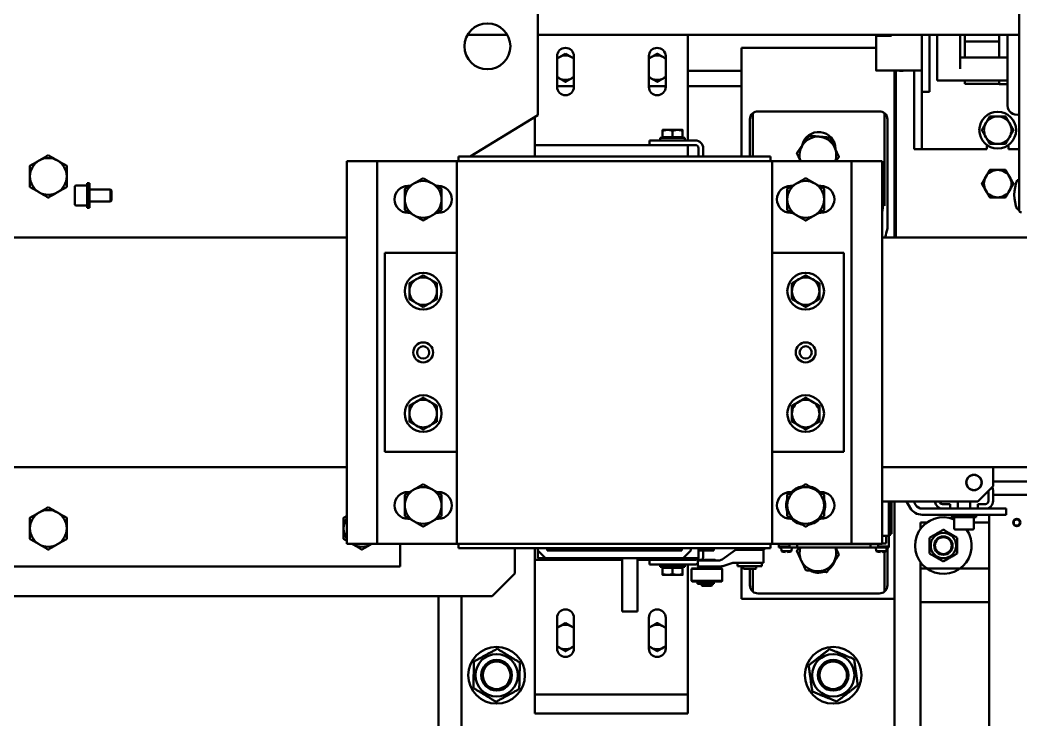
# Model space of a CAD drawing. Header units: metres. Extents: x -20317 to 2216, y -10281 to 3094.
# Drawn here: x -4000.5 to -3935.1, y -1249.8 to -1204 of the extents above; entities that cross this region are included whole.
import ezdxf

# ---------------------------------------------------------------- set-up
doc = ezdxf.new("R2010")
doc.units = ezdxf.units.M
doc.header["$MEASUREMENT"] = 0
doc.layers.get('0').update_dxf_attribs({"color": 30, "lineweight": 0})
doc.layers.add('SSN_Lift-AM_0', color=7, linetype='Continuous', lineweight=50)

# ---------------------------------------------------------------- blocks, each defined once
blk = doc.blocks.new('Lift_20-024-10000')
at = {"layer": 'SSN_Lift-AM_0'}
for p, q in [((-408, 1212.4), (-408, 1529.4)), ((-722.5, 1354.4), (-722.5, 1274.4)), ((-742.51, 1326.9), (-768.49, 1326.9)), ((-408, 1326.9), (-722.5, 1326.9)), ((-624.5, 1269.9), (-624.5, 1326.9)), ((-501.5, 1326.9), (-501.5, 1326.17)), ((-491.5, 1326.17), (-501.5, 1326.17)), ((-501.5, 1326.17), (-501.5, 1303.67)), ((-491.5, 1326.9), (-491.5, 1326.17)), ((-471.5, 1326.9), (-471.5, 1324.53)), ((-471.5, 1303.67), (-471.5, 1324.53)), ((-466.5, 1289.65), (-466.5, 1326.9)), ((-461.5, 1304.65), (-461.5, 1326.9)), ((-446.5, 1304.65), (-446.5, 1326.9)), ((-443.5, 1326.9), (-443.5, 1324.01)), ((-443.5, 1324.01), (-443.5, 1322.52)), ((-443.5, 1318.12), (-443.5, 1322.52)), ((-443.5, 1322.52), (-421, 1322.52)), ((-421, 1323.09), (-421, 1326.9)), ((-421, 1312.15), (-421, 1323.09)), ((-415.5, 1280.65), (-415.5, 1326.9)), ((-589.5, 1247.4), (-589.5, 1318.4)), ((-589.5, 1318.4), (-501.5, 1318.4)), ((-443.5, 1318.12), (-443.5, 1317.65)), ((-443.5, 1317.65), (-443.5, 1312.15)), ((-710, 1292.9), (-710, 1312.9)), ((-699, 1312.9), (-699, 1292.9)), ((-650, 1292.9), (-650, 1312.9)), ((-639, 1312.9), (-639, 1292.9)), ((-415.5, 1312.15), (-446.5, 1312.15)), ((-624.5, 1303.4), (-589.5, 1303.4)), ((-471.63, 1303.54), (-501.37, 1303.54)), ((-489.5, 1303.54), (-489.5, 1194.4)), ((-488.5, 1194.4), (-488.5, 1303.54)), ((-476.5, 1252.15), (-476.5, 1303.54)), ((-471.5, 1303.67), (-471.5, 1294.61)), ((-461.5, 1304.65), (-461.5, 1297.15)), ((-415.5, 1297.15), (-461.5, 1297.15)), ((-443.5, 1297.15), (-443.5, 1295.07)), ((-421, 1294.65), (-421, 1297.15)), ((-699, 1293.4), (-710, 1293.4)), ((-639, 1293.4), (-650, 1293.4)), ((-589.5, 1293.4), (-624.5, 1293.4)), ((-471.5, 1294.61), (-471.5, 1252.15)), ((-466.5, 1289.65), (-471.5, 1289.65)), ((-443.5, 1295.07), (-443.5, 1294.81)), ((-443.5, 1294.81), (-421, 1294.81)), ((-415.5, 1294.65), (-421, 1294.65)), ((-578.6, 1276.9), (-499.4, 1276.9)), ((-722.5, 1274.4), (-766.68, 1247.4)), ((-724.5, 1269.9), (-724.5, 1273.18)), ((-724.5, 1254.9), (-724.5, 1269.9)), ((-624.5, 1257.9), (-624.5, 1269.9)), ((-584, 1247.4), (-584, 1271.5)), ((-582.04, 1247.4), (-582.04, 1275.66)), ((-495.96, 1215.24), (-495.96, 1275.66)), ((-494, 1271.5), (-494, 1200.4)), ((-637.75, 1264.8), (-641, 1264.8)), ((-641, 1260.1), (-641, 1264.22)), ((-631.25, 1264.8), (-637.75, 1264.8)), ((-634.5, 1260.1), (-634.5, 1264.22)), ((-628, 1264.8), (-631.25, 1264.8)), ((-628, 1260.1), (-628, 1264.22)), ((-619.6, 1257.9), (-649.5, 1257.9)), ((-649.5, 1254.9), (-649.5, 1257.9)), ((-626.5, 1259.5), (-642.5, 1259.5)), ((-642.5, 1259.5), (-642.5, 1257.9)), ((-634.5, 1260.1), (-641, 1260.1)), ((-640.32, 1260.1), (-640.32, 1259.5)), ((-628, 1260.1), (-634.5, 1260.1)), ((-628.68, 1260.1), (-628.68, 1259.5)), ((-626.5, 1259.5), (-626.5, 1257.9)), ((-724.5, 1254.9), (-649.5, 1254.9)), ((-724.5, 1254.9), (-724.5, 1247.4)), ((-649.5, 1254.9), (-619.6, 1254.9)), ((-624.5, 1254.9), (-624.5, 1247.4)), ((-617.5, 1247.4), (-617.5, 1252.8)), ((-614.5, 1252.8), (-614.5, 1247.4)), ((-528, 1252.4), (-528, 1252.14)), ((-471.5, 1252.15), (-476.5, 1252.15)), ((-471.5, 1252.15), (-466.5, 1252.15)), ((-429, 1252.15), (-466.5, 1252.15)), ((-429, 1252.15), (-429, 1254.9)), ((-415, 1254.9), (-415, 1252.15)), ((-408, 1252.15), (-415, 1252.15)), ((-847.5, 1244.4), (-827.5, 1244.4)), ((-847.5, 994.4), (-847.5, 1244.4)), ((-827.5, 1244.4), (-775.5, 1244.4)), ((-827.5, 994.4), (-827.5, 1244.4)), ((-775.5, 994.4), (-775.5, 1244.4)), ((-770.4, 1244.4), (-775.5, 1244.4)), ((-774.5, 1247.4), (-769.5, 1247.4)), ((-774.5, 1247.4), (-774.5, 1244.4)), ((-770.4, 1244.4), (-574.6, 1244.4)), ((-769.5, 1247.4), (-575.5, 1247.4)), ((-575.5, 1247.4), (-570.5, 1247.4)), ((-569.5, 1244.4), (-574.6, 1244.4)), ((-570.5, 1244.4), (-570.5, 1247.4)), ((-569.5, 1244.4), (-569.5, 994.4)), ((-569.5, 1244.4), (-517.5, 1244.4)), ((-517.5, 1244.4), (-497.5, 1244.4)), ((-517.5, 1244.4), (-517.5, 994.4)), ((-497.5, 1244.4), (-497.5, 994.4)), ((-409.28, 1231.9), (-408, 1231.9)), ((-1025.1, 1216.2), (-1025.1, 1227.6)), ((-1024.3, 1228.4), (-1017.1, 1228.4)), ((-1017.1, 1213.9), (-1017.1, 1229.9)), ((-1015.5, 1229.9), (-1017.1, 1229.9)), ((-1015.5, 1213.9), (-1015.5, 1229.9)), ((-1015.5, 1225.9), (-1001.87, 1225.9)), ((-1001.87, 1217.9), (-1001.87, 1225.9)), ((-1001.1, 1225.13), (-1001.87, 1225.9)), ((-1001.1, 1225.13), (-1001.1, 1218.67)), ((-807.5, 1228.15), (-806.34, 1228.15)), ((-788.66, 1228.15), (-787.5, 1228.15)), ((-557.5, 1228.15), (-556.34, 1228.15)), ((-538.66, 1228.15), (-537.5, 1228.15)), ((-1015.5, 1217.9), (-1001.87, 1217.9)), ((-1001.1, 1218.67), (-1001.87, 1217.9)), ((-1024.3, 1215.4), (-1017.1, 1215.4)), ((-1015.5, 1213.9), (-1017.1, 1213.9)), ((-806.34, 1210.65), (-807.5, 1210.65)), ((-787.5, 1210.65), (-788.66, 1210.65)), ((-556.34, 1210.65), (-557.5, 1210.65)), ((-537.5, 1210.65), (-538.66, 1210.65)), ((-409.28, 1212.9), (-408, 1212.9)), ((-847.5, 1194.4), (-1072.5, 1194.4)), ((-338, 1194.4), (-497.5, 1194.4)), ((-822.5, 1184.4), (-777.6, 1184.4)), ((-822.5, 1184.4), (-822.5, 1054.4)), ((-777.6, 1184.4), (-775.5, 1184.4)), ((-567.4, 1184.4), (-569.5, 1184.4)), ((-522.5, 1184.4), (-567.4, 1184.4)), ((-522.5, 1054.4), (-522.5, 1184.4)), ((-822.5, 1054.4), (-777.6, 1054.4)), ((-777.6, 1054.4), (-775.5, 1054.4)), ((-567.4, 1054.4), (-569.5, 1054.4)), ((-522.5, 1054.4), (-567.4, 1054.4)), ((-847.5, 1044.4), (-1072.5, 1044.4)), ((-338, 1044.4), (-497.5, 1044.4)), ((-425, 1031.9), (-425, 1044.4)), ((-338, 1035), (-425, 1035)), ((-807.5, 1028.15), (-806.34, 1028.15)), ((-788.66, 1028.15), (-787.5, 1028.15)), ((-557.5, 1028.15), (-556.7, 1028.15)), ((-538.3, 1028.15), (-537.5, 1028.15)), ((-425, 1031.9), (-435, 1021.9)), ((-428.03, 1022.3), (-428.03, 1028.87)), ((-425.03, 1029.3), (-425.03, 1022.3)), ((-497.5, 1021.9), (-435, 1021.9)), ((-493.06, 999.5), (-493.06, 1021.9)), ((-492.56, 999.5), (-492.56, 1021.9)), ((-491.36, 1021.9), (-491.36, 1000.85)), ((-489.5, 1021.9), (-489.5, 958.4)), ((-479.13, 1017.8), (-481.5, 1021.9)), ((-475.66, 1019.8), (-476.88, 1021.9)), ((-448.03, 1017.3), (-448.03, 1021.9)), ((-440.03, 1017.3), (-440.03, 1021.9)), ((-425.03, 1026.24), (-328.5, 1026.24)), ((-458.03, 1017.3), (-471.33, 1017.3)), ((-458.03, 1020.3), (-453.03, 1020.3)), ((-453.03, 1017.3), (-458.03, 1017.3)), ((-453.03, 1020.3), (-453.03, 1017.3)), ((-435.03, 1017.3), (-453.03, 1017.3)), ((-435.03, 1020.3), (-430.03, 1020.3)), ((-435.03, 1017.3), (-435.03, 1020.3)), ((-430.03, 1017.3), (-435.03, 1017.3)), ((-416.53, 1017.3), (-430.03, 1017.3)), ((-427.5, 1017.3), (-427.5, 1017.98)), ((-416.53, 1017.3), (-416.53, 1013.3)), ((-806.34, 1010.65), (-807.5, 1010.65)), ((-787.5, 1010.65), (-788.66, 1010.65)), ((-556.7, 1010.65), (-557.5, 1010.65)), ((-537.5, 1010.65), (-538.3, 1010.65)), ((-472.5, 1008.14), (-468.33, 1008.14)), ((-472.5, 1003.96), (-472.5, 1008.14)), ((-471.33, 1013.3), (-416.53, 1013.3)), ((-452.03, 1013.3), (-452.03, 1011.7)), ((-436.03, 1011.7), (-452.03, 1011.7)), ((-450.53, 1004.5), (-450.53, 1011.7)), ((-437.53, 1004.5), (-437.53, 1011.7)), ((-437.53, 1008.14), (-427.5, 1008.14)), ((-436.03, 1013.3), (-436.03, 1011.7)), ((-427.5, 685.54), (-427.5, 1013.3)), ((-438.33, 1003.7), (-449.73, 1003.7)), ((-497.5, 999.5), (-493.06, 999.5)), ((-495.31, 994.5), (-497.5, 994.5)), ((-494.81, 995), (-494.81, 999.5)), ((-492.56, 999.5), (-493.06, 999.5)), ((-493.06, 999.5), (-493.06, 994.5)), ((-493.06, 994.5), (-493.06, 992.5)), ((-491.36, 1000.85), (-492.56, 1000.85)), ((-827.5, 994.4), (-847.5, 994.4)), ((-775.5, 994.4), (-827.5, 994.4)), ((-812.5, 994.4), (-812.5, 979.4)), ((-775.5, 994.4), (-770.4, 994.4)), ((-774.5, 994.4), (-774.5, 991.4)), ((-769.5, 991.4), (-774.5, 991.4)), ((-574.6, 994.4), (-770.4, 994.4)), ((-769.5, 991.4), (-575.5, 991.4)), ((-737.5, 991.4), (-737.5, 975)), ((-724.5, 983.9), (-724.5, 991.4)), ((-722.5, 990), (-722.5, 991.4)), ((-717.5, 985), (-722.5, 990)), ((-722.5, 990), (-722.5, 985)), ((-716.5, 991.4), (-716.5, 990)), ((-716.5, 990), (-692, 990)), ((-692, 990), (-692, 991.4)), ((-684.75, 990), (-692, 990)), ((-684.75, 991.4), (-684.75, 990)), ((-684.75, 990), (-660.25, 990)), ((-660.25, 990), (-660.25, 991.4)), ((-653, 990), (-660.25, 990)), ((-653, 991.4), (-653, 990)), ((-653, 990), (-628.5, 990)), ((-628.5, 990), (-628.5, 991.4)), ((-622.5, 990), (-627.5, 985)), ((-622.5, 991.4), (-622.5, 990)), ((-617.5, 990), (-617.5, 991.4)), ((-617.5, 985), (-617.5, 990)), ((-617.5, 990), (-607.5, 990)), ((-614.5, 990), (-614.5, 986)), ((-607.5, 990), (-607.5, 991.4)), ((-602.14, 984.14), (-593.56, 990.22)), ((-594.06, 991), (-594.06, 991.4)), ((-594.06, 991), (-574.06, 991)), ((-585.02, 990.4), (-592.98, 990.4)), ((-592.06, 990.4), (-592.06, 991)), ((-585.02, 990.4), (-575.06, 990.4)), ((-576.06, 990.4), (-576.06, 991)), ((-570.5, 991.4), (-575.5, 991.4)), ((-575.06, 990.4), (-575.06, 981.8)), ((-574.6, 994.4), (-569.5, 994.4)), ((-574.06, 991), (-574.06, 991.4)), ((-570.5, 991.4), (-570.5, 994.4)), ((-517.5, 994.4), (-569.5, 994.4)), ((-565.06, 994.4), (-565.06, 992.5)), ((-563.06, 992.5), (-565.06, 992.5)), ((-565.06, 992), (-565.06, 992.5)), ((-565.06, 992), (-564.81, 992)), ((-558.21, 992), (-564.81, 992)), ((-563.38, 989.5), (-563.56, 992)), ((-556.74, 989.5), (-563.38, 989.5)), ((-563.06, 992.5), (-558.06, 992.5)), ((-562.16, 989.14), (-562.17, 989.13)), ((-560.61, 989.5), (-560.61, 988.92)), ((-559.51, 989.5), (-560.61, 989.5)), ((-559.51, 989.14), (-559.51, 989.5)), ((-559.51, 988.92), (-559.51, 989.14)), ((-559.51, 989.14), (-559.51, 989.14)), ((-557.96, 992), (-558.21, 992)), ((-558.06, 992.5), (-558.06, 994.4)), ((-557.96, 994), (-558.06, 994)), ((-557.96, 994), (-557.73, 994)), ((-557.96, 992), (-557.96, 994)), ((-557.96, 992), (-557.73, 992)), ((-557.95, 989.13), (-557.96, 989.14)), ((-553.06, 994), (-557.73, 994)), ((-553.06, 992), (-557.73, 992)), ((-556.74, 989.5), (-556.56, 992)), ((-553.06, 994), (-549.06, 994)), ((-553.06, 992), (-553.06, 994)), ((-553.06, 992), (-549.06, 992)), ((-509.06, 994), (-549.06, 994)), ((-509.06, 992), (-549.06, 992)), ((-497.5, 994.4), (-517.5, 994.4)), ((-509.06, 994), (-505.06, 994)), ((-509.06, 992), (-505.06, 992)), ((-500.39, 994), (-505.06, 994)), ((-505.06, 992), (-505.06, 994)), ((-500.39, 992), (-505.06, 992)), ((-501.38, 989.5), (-501.56, 992)), ((-494.74, 989.5), (-501.38, 989.5)), ((-500.39, 994), (-500.16, 994)), ((-500.39, 992), (-500.16, 992)), ((-500.16, 989.14), (-500.17, 989.13)), ((-500.06, 994), (-500.16, 994)), ((-500.16, 992), (-500.16, 994)), ((-499.91, 992), (-500.16, 992)), ((-500.06, 994.4), (-500.06, 992.5)), ((-500.06, 992.5), (-495.06, 992.5)), ((-493.31, 992), (-499.91, 992)), ((-498.61, 989.5), (-498.61, 988.92)), ((-497.51, 989.5), (-498.61, 989.5)), ((-497.51, 989.14), (-497.51, 989.5)), ((-497.51, 988.92), (-497.51, 989.14)), ((-497.51, 989.14), (-497.51, 989.14)), ((-495.96, 989.14), (-495.96, 963.14)), ((-495.95, 989.13), (-495.96, 989.14)), ((-493.06, 992.5), (-495.06, 992.5)), ((-494.74, 989.5), (-494.56, 992)), ((-494, 992), (-494, 967.3)), ((-493.31, 992), (-493.06, 992)), ((-493.06, 992), (-493.06, 994)), ((-493.06, 994), (-493.06, 994)), ((-667.5, 983.9), (-724.5, 983.9)), ((-724.5, 983.9), (-724.5, 968.9)), ((-722.5, 985), (-717.5, 985)), ((-627.5, 985), (-717.5, 985)), ((-667.5, 985), (-667.5, 950)), ((-657.5, 985), (-657.5, 950)), ((-649.5, 983.9), (-657.5, 983.9)), ((-649.5, 983.9), (-619.6, 983.9)), ((-649.5, 983.9), (-649.5, 980.9)), ((-627.5, 985), (-617.5, 985)), ((-624.5, 983.9), (-624.5, 985)), ((-617.56, 983.9), (-618.06, 983.4)), ((-618.06, 983.4), (-606.06, 983.4)), ((-618.06, 979.4), (-618.06, 983.4)), ((-617.56, 983.9), (-606.56, 983.9)), ((-612.65, 983.4), (-604.45, 983.4)), ((-606.56, 983.9), (-606.06, 983.4)), ((-606.06, 983.4), (-606.06, 983.4)), ((-595.06, 981.8), (-601.71, 979.75)), ((-585.02, 981.8), (-595.06, 981.8)), ((-592.06, 979.7), (-592.06, 981.8)), ((-585.02, 981.8), (-575.06, 981.8)), ((-576.06, 979.7), (-576.06, 981.8)), ((-472.5, 978.14), (-472.5, 982.31)), ((-812.5, 979.4), (-1067.5, 979.4)), ((-737.5, 975), (-752.5, 960)), ((-649.5, 980.9), (-619.6, 980.9)), ((-642.5, 979.3), (-642.5, 980.9)), ((-642.5, 979.3), (-626.5, 979.3)), ((-641, 978.7), (-641, 974.58)), ((-641, 978.7), (-634.5, 978.7)), ((-640.32, 978.7), (-640.32, 979.3)), ((-634.5, 978.7), (-634.5, 974.58)), ((-634.5, 978.7), (-628, 978.7)), ((-628.68, 978.7), (-628.68, 979.3)), ((-628, 978.7), (-628, 974.58)), ((-626.5, 979.3), (-626.5, 980.9)), ((-624.5, 980.9), (-624.5, 968.9)), ((-621.76, 978.25), (-622.06, 977.95)), ((-622.06, 977.95), (-602.06, 977.95)), ((-622.06, 970.05), (-622.06, 977.95)), ((-621.76, 978.25), (-602.36, 978.25)), ((-618.06, 979.4), (-612.65, 979.4)), ((-617.56, 978.9), (-618.06, 979.4)), ((-617.56, 978.9), (-606.56, 978.9)), ((-617.31, 978.25), (-617.31, 978.9)), ((-612.65, 979.4), (-612.66, 979.4)), ((-604.06, 979.4), (-612.66, 979.4)), ((-606.81, 978.25), (-606.81, 978.9)), ((-606.56, 978.9), (-606.06, 979.4)), ((-602.36, 978.25), (-602.06, 977.95)), ((-602.06, 970.05), (-602.06, 977.95)), ((-592.06, 979.7), (-576.06, 979.7)), ((-589.5, 958.4), (-589.5, 979.7)), ((-588.31, 979.7), (-588.31, 978.5)), ((-580.31, 978), (-587.81, 978)), ((-584, 967.3), (-584, 978)), ((-582.04, 978), (-582.04, 963.14)), ((-579.81, 979.7), (-579.81, 978.5)), ((-472.5, 978.14), (-472.5, 958.24)), ((-427.5, 978.14), (-472.5, 978.14)), ((-724.5, 968.9), (-724.5, 903.4)), ((-641, 974), (-637.75, 974)), ((-637.75, 974), (-631.25, 974)), ((-631.25, 974), (-628, 974)), ((-624.5, 968.9), (-624.5, 903.4)), ((-622.06, 970.05), (-602.06, 970.05)), ((-621.76, 969.75), (-622.06, 970.05)), ((-621.76, 969.75), (-602.36, 969.75)), ((-618.21, 968.84), (-607.68, 968.84)), ((-618.21, 968.08), (-618.21, 968.84)), ((-617.31, 969.1), (-617.31, 969.75)), ((-617.31, 969.1), (-606.81, 969.1)), ((-615.56, 968.84), (-615.56, 969.1)), ((-608.56, 968.84), (-608.56, 969.1)), ((-607.68, 968.84), (-607.49, 968.84)), ((-607.49, 968.08), (-607.49, 968.84)), ((-606.81, 969.1), (-606.81, 969.75)), ((-602.36, 969.75), (-602.06, 970.05)), ((-607.68, 968.08), (-618.21, 968.08)), ((-615.56, 968), (-608.56, 968)), ((-615.56, 967.4), (-615.56, 968)), ((-615.56, 967.4), (-608.56, 967.4)), ((-615.06, 966.9), (-615.56, 967.4)), ((-615.06, 968), (-615.06, 968.08)), ((-615.06, 966.9), (-609.06, 966.9)), ((-609.06, 968), (-609.06, 968.08)), ((-609.06, 966.9), (-608.56, 967.4)), ((-608.56, 967.4), (-608.56, 968)), ((-607.49, 968.08), (-607.68, 968.08)), ((-578.6, 961.9), (-499.4, 961.9)), ((-752.5, 960), (-1122.5, 960)), ((-787.5, 960), (-787.5, 830.08)), ((-772.5, 830.08), (-772.5, 960)), ((-489.5, 958.4), (-589.5, 958.4)), ((-489.5, 958.4), (-489.5, 868.4)), ((-472.5, 958.24), (-472.5, 956.14)), ((-472.5, 956.14), (-427.5, 956.14)), ((-472.5, 956.14), (-472.5, 951.04)), ((-657.5, 950), (-667.5, 950)), ((-472.5, 775.24), (-472.5, 951.04)), ((-710, 925.9), (-710, 945.9)), ((-699, 945.9), (-699, 925.9)), ((-650, 925.9), (-650, 945.9)), ((-639, 945.9), (-639, 925.9)), ((-724.5, 895.9), (-724.5, 903.4)), ((-624.5, 895.9), (-624.5, 903.4)), ((-724.5, 883.4), (-724.5, 895.9)), ((-624.5, 895.9), (-724.5, 895.9)), ((-624.5, 895.9), (-624.5, 883.4)), ((-624.5, 883.4), (-724.5, 883.4))]:
    blk.add_line(p, q, dxfattribs=at)
for centre, radius in [((-755.5, 1319.4), 15), ((-422, 1264.65), 12), ((-797.5, 1159.4), 12), ((-547.5, 1159.4), 12), ((-797.5, 1119.4), 6.5), ((-547.5, 1119.4), 6.5), ((-797.5, 1119.4), 4), ((-547.5, 1119.4), 4), ((-797.5, 1079.4), 12), ((-547.5, 1079.4), 12), ((-437.5, 1034.4), 5.05), ((-437.5, 1034.4), 4.93), ((-409.5, 1008.24), 2.46), ((-409.5, 1008.24), 2.01), ((-457.5, 993.14), 8.3), ((-457.5, 993.14), 6), ((-457.5, 993.14), 6), ((-457.5, 993.14), 5.5), ((-749.5, 908.4), 18.5), ((-529.5, 908.4), 18.5), ((-749.5, 908.4), 13.85), ((-749.5, 908.4), 10), ((-749.5, 908.4), 10), ((-749.5, 908.4), 9), ((-529.5, 908.4), 13.85), ((-529.5, 908.4), 10), ((-529.5, 908.4), 10), ((-529.5, 908.4), 9)]:
    blk.add_circle(centre, radius, dxfattribs=at)
for centre, radius, start, end in [((-704.5, 1312.9), 5.5, 0, 180), ((-644.5, 1312.9), 5.5, 0, 180), ((-704.5, 1305.4), 8, 120, 133.43254), ((-704.5, 1305.4), 8, 60, 120), ((-704.5, 1305.4), 8, 46.56746, 60), ((-644.5, 1305.4), 8, 120, 133.43254), ((-644.5, 1305.4), 8, 60, 120), ((-644.5, 1305.4), 8, 46.56746, 60), ((-704.5, 1305.4), 8, 226.56746, 240), ((-704.5, 1305.4), 8, 240, 300), ((-704.5, 1305.4), 8, 300, 313.43254), ((-644.5, 1305.4), 8, 226.56746, 240), ((-644.5, 1305.4), 8, 240, 300), ((-644.5, 1305.4), 8, 300, 313.43254), ((-704.5, 1292.9), 5.5, 180, 0), ((-644.5, 1292.9), 5.5, 180, 0), ((-578.6, 1271.5), 5.4, 90, 129.60973), ((-499.4, 1271.5), 5.4, 50.39027, 90), ((-409.5, 1280.65), 6, 180, 284.47751), ((-578.6, 1271.5), 5.4, 129.60973, 180), ((-499.4, 1271.5), 5.4, 0, 50.39027), ((-422, 1264.65), 9, 90, 150), ((-422, 1264.65), 9, 30, 90), ((-539, 1252.4), 11, 0, 168.14634), ((-422, 1264.65), 9, 150, 210), ((-422, 1264.65), 9, 330, 30), ((-619.6, 1252.8), 5.1, 0, 90), ((-539.5, 1248.4), 12, 85.05522, 145.05522), ((-539.5, 1248.4), 12, 25.05522, 85.05522), ((-422, 1264.65), 9, 210, 270), ((-422, 1264.65), 9, 270, 330), ((-619.6, 1252.8), 2.1, 0, 90), ((-539.5, 1248.4), 12, 145.05522, 199.47122), ((-539.5, 1248.4), 12, 340.52878, 25.05522), ((-1042.5, 1234.4), 12, 120, 180), ((-1042.5, 1234.4), 12, 60, 120), ((-1042.5, 1234.4), 12, 0, 60), ((-422, 1229.65), 9, 90, 150), ((-422, 1229.65), 9, 30, 90), ((-1042.5, 1234.4), 12, 180, 240), ((-1042.5, 1234.4), 12, 300, 0), ((-797.5, 1219.4), 12, 60, 120), ((-547.5, 1219.4), 12, 60, 120), ((-422, 1229.65), 9, 150, 210), ((-422, 1229.65), 9, 330, 30), ((-1042.5, 1234.4), 12, 240, 300), ((-1024.3, 1227.6), 0.8, 90, 180), ((-807.5, 1219.4), 8.75, 90, 270), ((-797.5, 1219.4), 12, 120, 180), ((-797.5, 1219.4), 12, 0, 60), ((-787.5, 1219.4), 8.75, 270, 90), ((-557.5, 1219.4), 8.75, 90, 270), ((-547.5, 1219.4), 12, 120, 180), ((-547.5, 1219.4), 12, 0, 60), ((-537.5, 1219.4), 8.75, 270, 90), ((-422, 1229.65), 9, 210, 270), ((-422, 1229.65), 9, 270, 330), ((-797.5, 1219.4), 12, 180, 240), ((-797.5, 1219.4), 12, 300, 0), ((-547.5, 1219.4), 12, 180, 240), ((-547.5, 1219.4), 12, 300, 0), ((-1024.3, 1216.2), 0.8, 180, 270), ((-539, 1146.63), 81, 58.59934, 59.1798), ((-539, 1146.63), 81, 57.90041, 58.59934), ((-406.5, 1212.4), 1.5, 180, 270), ((-797.5, 1219.4), 12, 240, 300), ((-547.5, 1219.4), 12, 240, 300), ((-195.65, 1119.4), 309.15, 164.81071, 165.95991), ((-797.5, 1159.4), 9, 120, 180), ((-797.5, 1159.4), 9, 60, 120), ((-797.5, 1159.4), 9, 0, 60), ((-547.5, 1159.4), 9, 120, 180), ((-547.5, 1159.4), 9, 60, 120), ((-547.5, 1159.4), 9, 0, 60), ((-797.5, 1159.4), 9, 180, 240), ((-797.5, 1159.4), 9, 300, 0), ((-547.5, 1159.4), 9, 180, 240), ((-547.5, 1159.4), 9, 300, 0), ((-797.5, 1159.4), 9, 240, 300), ((-547.5, 1159.4), 9, 240, 300), ((-797.5, 1079.4), 9, 120, 180), ((-797.5, 1079.4), 9, 60, 120), ((-797.5, 1079.4), 9, 0, 60), ((-547.5, 1079.4), 9, 120, 180), ((-547.5, 1079.4), 9, 60, 120), ((-547.5, 1079.4), 9, 0, 60), ((-797.5, 1079.4), 9, 180, 240), ((-797.5, 1079.4), 9, 300, 0), ((-547.5, 1079.4), 9, 180, 240), ((-547.5, 1079.4), 9, 300, 0), ((-797.5, 1079.4), 9, 240, 300), ((-547.5, 1079.4), 9, 240, 300), ((-807.5, 1019.4), 8.75, 90, 270), ((-797.5, 1019.4), 12, 120, 180), ((-797.5, 1019.4), 12, 60, 120), ((-797.5, 1019.4), 12, 0, 60), ((-787.5, 1019.4), 8.75, 270, 90), ((-557.5, 1019.4), 8.75, 90, 270), ((-547.5, 1019.4), 12, 120, 180), ((-547.5, 1019.4), 12.7, 100.88827, 139.11173), ((-547.5, 1019.4), 12, 60, 120), ((-547.5, 1019.4), 12.7, 40.88827, 79.11173), ((-547.5, 1019.4), 12, 0, 60), ((-537.5, 1019.4), 8.75, 270, 90), ((-430.03, 1029.3), 5, 0, 24.92356), ((-547.5, 1019.4), 12.7, 160.88827, 199.11173), ((-547.5, 1019.4), 12.7, 340.88827, 19.11173), ((-458.03, 1022.3), 5, 184.55619, 270), ((-458.03, 1022.3), 2, 191.45462, 270), ((-430.03, 1022.3), 2, 270, 0), ((-430.03, 1022.3), 5, 270, 0), ((-1042.5, 1004.4), 12, 120, 180), ((-1042.5, 1004.4), 12, 60, 120), ((-1042.5, 1004.4), 12, 0, 60), ((-797.5, 1019.4), 12, 180, 240), ((-797.5, 1019.4), 12, 300, 0), ((-547.5, 1019.4), 12, 180, 240), ((-547.5, 1019.4), 12, 300, 0), ((-471.33, 1022.3), 9, 210, 270), ((-471.33, 1022.3), 5, 210, 270), ((-837.5, 1004.4), 12, 146.44269, 180), ((-797.5, 1019.4), 12, 240, 300), ((-547.5, 1019.4), 12.7, 220.88827, 259.11173), ((-547.5, 1019.4), 12, 240, 300), ((-547.5, 1019.4), 12.7, 280.88827, 319.11173), ((-457.5, 993.14), 18.5, 67.86749, 34.81075), ((-1042.5, 1004.4), 12, 180, 240), ((-1042.5, 1004.4), 12, 300, 0), ((-837.5, 1004.4), 12, 180, 213.55731), ((-449.73, 1004.5), 0.8, 180, 270), ((-438.33, 1004.5), 0.8, 270, 0), ((-495.31, 995), 0.5, 270, 0), ((-1042.5, 1004.4), 12, 240, 300), ((-837.5, 1004.4), 12, 236.44269, 240), ((-837.5, 1004.4), 12, 240, 300), ((-837.5, 1004.4), 12, 300, 303.55731), ((-592.98, 989.4), 1, 90, 125.31898), ((-560.06, 998.16), 9.27, 248.9878, 256.82587), ((-560.06, 998.16), 9.25, 256.8616, 266.59299), ((-560.06, 998.16), 9.25, 273.40746, 283.1384), ((-560.06, 998.16), 9.27, 283.17413, 291.0122), ((-539.5, 988.4), 12, 162.5424, 205.05522), ((-539.5, 988.4), 12, 150, 152.18186), ((-539.5, 988.4), 12, 325.05522, 17.4576), ((-539.5, 988.4), 12, 27.81814, 30), ((-539, 992.4), 11, 8.3636, 10.47568), ((-498.06, 998.16), 9.27, 248.9878, 256.82587), ((-498.06, 998.16), 9.25, 256.8616, 266.59299), ((-498.06, 998.16), 9.25, 273.40746, 283.1384), ((-498.06, 998.16), 9.27, 283.17413, 291.0122), ((-619.6, 986), 2.1, 270, 331.56311), ((-619.6, 986), 5.1, 335.68523, 0), ((-604.45, 987.4), 4, 270, 305.31898), ((-539.5, 988.4), 12, 205.05522, 265.05522), ((-539.5, 988.4), 12, 265.05522, 325.05522), ((-539, 986.4), 11, 306.77006, 343.34038), ((-619.6, 986), 5.1, 270, 287.56948), ((-604.06, 987.4), 8, 270, 287.11029), ((-587.81, 978.5), 0.5, 180, 270), ((-580.31, 978.5), 0.5, 270, 0), ((-539, 986.4), 11, 241.07496, 289.03547), ((-578.6, 967.3), 5.4, 180, 230.39027), ((-578.6, 967.3), 5.4, 230.39027, 270), ((-499.4, 967.3), 5.4, 270, 309.60973), ((-499.4, 967.3), 5.4, 309.60973, 0), ((-704.5, 945.9), 5.5, 0, 180), ((-644.5, 945.9), 5.5, 0, 180), ((-704.5, 933.4), 8, 120, 133.43254), ((-704.5, 933.4), 8, 60, 120), ((-704.5, 933.4), 8, 46.56746, 60), ((-644.5, 933.4), 8, 120, 133.43254), ((-644.5, 933.4), 8, 60, 120), ((-644.5, 933.4), 8, 46.56746, 60), ((-704.5, 933.4), 8, 226.56746, 240), ((-704.5, 925.9), 5.5, 180, 0), ((-704.5, 933.4), 8, 240, 300), ((-704.5, 933.4), 8, 300, 313.43254), ((-644.5, 933.4), 8, 226.56746, 240), ((-644.5, 925.9), 5.5, 180, 0), ((-644.5, 933.4), 8, 240, 300), ((-644.5, 933.4), 8, 300, 313.43254)]:
    blk.add_arc(centre, radius, start, end, dxfattribs=at)
for centre, major_axis, ratio, start_param, end_param in [((-500.5, 1304.54), (0.966, 0.966), 0.267949, 2.879793, 3.403392), ((-485, 1314.66), (13, 0), 0.866025, 4.557963, 4.866815), ((-472.5, 1304.54), (0.966, -0.966), 0.267949, 6.021386, 6.544985), ((-386.52, 1222.4), (0, 25), 0.984454, 1.181, 1.960593), ((-539, 844.52), (-80.08, -574.94), 0.021187, 4.013388, 4.023519), ((-560.06, 996.49), (8.74, 0), 0.842081, 4.775351, 4.775359), ((-560.06, 996.49), (-8.74, 0), 0.842093, 1.63376, 1.633769), ((-498.06, 996.49), (8.74, 0), 0.842076, 4.77535, 4.775358), ((-498.06, 996.49), (-8.74, 0), 0.842092, 1.63376, 1.633768)]:
    blk.add_ellipse(centre, major_axis=major_axis, ratio=ratio, start_param=start_param, end_param=end_param, dxfattribs=at)
for points, weights in [([(-710, 1311.46), (-709.24, 1311.9), (-708.5, 1312.33)], [1.01806688594, 1.01482054122, 1]), ([(-708.5, 1312.33), (-706.64, 1313.4), (-704.5, 1314.64)], [1, 1.0379548493, 1]), ([(-704.5, 1314.64), (-702.36, 1313.4), (-700.5, 1312.33)], [1, 1.0379548493, 1]), ([(-700.5, 1312.33), (-699.76, 1311.9), (-699, 1311.46)], [1, 1.01482054122, 1.01806688594]), ([(-650, 1311.46), (-649.24, 1311.9), (-648.5, 1312.33)], [1.01806688594, 1.01482054122, 1]), ([(-648.5, 1312.33), (-646.64, 1313.4), (-644.5, 1314.64)], [1, 1.0379548493, 1]), ([(-644.5, 1314.64), (-642.36, 1313.4), (-640.5, 1312.33)], [1, 1.0379548493, 1]), ([(-640.5, 1312.33), (-639.76, 1311.9), (-639, 1311.46)], [1, 1.01482054122, 1.01806688594]), ([(-708.5, 1298.47), (-709.24, 1298.9), (-710, 1299.34)], [1, 1.01482054122, 1.01806688594]), ([(-704.5, 1296.16), (-706.64, 1297.4), (-708.5, 1298.47)], [1, 1.0379548493, 1]), ([(-700.5, 1298.47), (-702.36, 1297.4), (-704.5, 1296.16)], [1, 1.0379548493, 1]), ([(-699, 1299.34), (-699.76, 1298.9), (-700.5, 1298.47)], [1.01806688594, 1.01482054122, 1]), ([(-648.5, 1298.47), (-649.24, 1298.9), (-650, 1299.34)], [1, 1.01482054122, 1.01806688594]), ([(-644.5, 1296.16), (-646.64, 1297.4), (-648.5, 1298.47)], [1, 1.0379548493, 1]), ([(-640.5, 1298.47), (-642.36, 1297.4), (-644.5, 1296.16)], [1, 1.0379548493, 1]), ([(-639, 1299.34), (-639.76, 1298.9), (-640.5, 1298.47)], [1.01806688594, 1.01482054122, 1]), ([(-429.79, 1269.15), (-428.59, 1271.24), (-427.2, 1273.65)], [1, 1.0379548493, 1]), ([(-427.2, 1273.65), (-424.41, 1273.65), (-422, 1273.65)], [1, 1.0379548493, 1]), ([(-422, 1273.65), (-419.59, 1273.65), (-416.8, 1273.65)], [1, 1.0379548493, 1]), ([(-416.8, 1273.65), (-415.41, 1271.24), (-414.21, 1269.15)], [1, 1.0379548493, 1]), ([(-637.75, 1264.8), (-639.26, 1264.8), (-641, 1264.22)], [1, 1.0379548493, 1]), ([(-641, 1264.22), (-641, 1264.8), (-641, 1264.8)], [1, 1.0379548493, 1]), ([(-634.5, 1264.22), (-636.24, 1264.8), (-637.75, 1264.8)], [1, 1.0379548493, 1]), ([(-631.25, 1264.8), (-632.76, 1264.8), (-634.5, 1264.22)], [1, 1.0379548493, 1]), ([(-628, 1264.22), (-629.74, 1264.8), (-631.25, 1264.8)], [1, 1.0379548493, 1]), ([(-628, 1264.8), (-628, 1264.8), (-628, 1264.22)], [1, 1.0379548493, 1]), ([(-432.39, 1264.65), (-431, 1267.06), (-429.79, 1269.15)], [1, 1.0379548493, 1]), ([(-429.79, 1260.15), (-431, 1262.24), (-432.39, 1264.65)], [1, 1.0379548493, 1]), ([(-414.21, 1269.15), (-413, 1267.06), (-411.61, 1264.65)], [1, 1.0379548493, 1]), ([(-411.61, 1264.65), (-413, 1262.24), (-414.21, 1260.15)], [1, 1.0379548493, 1]), ([(-549.34, 1255.27), (-547.49, 1257.91), (-545.37, 1260.95)], [1, 1.0379548493, 1]), ([(-545.37, 1260.95), (-541.67, 1260.63), (-538.47, 1260.36)], [1, 1.0379548493, 1]), ([(-538.47, 1260.36), (-535.26, 1260.08), (-531.56, 1259.76)], [1, 1.0379548493, 1]), ([(-531.56, 1259.76), (-529.99, 1256.39), (-528.63, 1253.48)], [1, 1.0379548493, 1]), ([(-427.2, 1255.65), (-428.59, 1258.06), (-429.79, 1260.15)], [1, 1.0379548493, 1]), ([(-414.21, 1260.15), (-415.41, 1258.06), (-416.8, 1255.65)], [1, 1.0379548493, 1]), ([(-553.3, 1249.59), (-551.18, 1252.64), (-549.34, 1255.27)], [1, 1.0379548493, 1]), ([(-550.88, 1244.4), (-552.01, 1246.82), (-553.3, 1249.59)], [1.01118961834, 1.03113441883, 1]), ([(-528.63, 1253.48), (-527.27, 1250.57), (-525.7, 1247.21)], [1, 1.0379548493, 1]), ([(-422, 1255.65), (-424.41, 1255.65), (-427.2, 1255.65)], [1, 1.0379548493, 1]), ([(-416.8, 1255.65), (-419.59, 1255.65), (-422, 1255.65)], [1, 1.0379548493, 1]), ([(-1054.5, 1241.33), (-1051.28, 1243.18), (-1048.5, 1244.79)], [1, 1.0379548493, 1]), ([(-1048.5, 1244.79), (-1045.72, 1246.4), (-1042.5, 1248.26)], [1, 1.0379548493, 1]), ([(-1042.5, 1248.26), (-1039.28, 1246.4), (-1036.5, 1244.79)], [1, 1.0379548493, 1]), ([(-1036.5, 1244.79), (-1033.72, 1243.18), (-1030.5, 1241.33)], [1, 1.0379548493, 1]), ([(-525.7, 1247.21), (-526.73, 1245.73), (-527.66, 1244.4)], [1, 1.01804116995, 1.01893123435]), ([(-1054.5, 1234.4), (-1054.5, 1237.62), (-1054.5, 1241.33)], [1, 1.0379548493, 1]), ([(-1030.5, 1241.33), (-1030.5, 1237.62), (-1030.5, 1234.4)], [1, 1.0379548493, 1]), ([(-429.79, 1234.15), (-428.59, 1236.24), (-427.2, 1238.65)], [1, 1.0379548493, 1]), ([(-427.2, 1238.65), (-424.41, 1238.65), (-422, 1238.65)], [1, 1.0379548493, 1]), ([(-422, 1238.65), (-419.59, 1238.65), (-416.8, 1238.65)], [1, 1.0379548493, 1]), ([(-416.8, 1238.65), (-415.41, 1236.24), (-414.21, 1234.15)], [1, 1.0379548493, 1]), ([(-1054.5, 1227.47), (-1054.5, 1231.18), (-1054.5, 1234.4)], [1, 1.0379548493, 1]), ([(-1030.5, 1234.4), (-1030.5, 1231.18), (-1030.5, 1227.47)], [1, 1.0379548493, 1]), ([(-803.5, 1229.79), (-800.72, 1231.4), (-797.5, 1233.26)], [1, 1.0379548493, 1]), ([(-797.5, 1233.26), (-794.28, 1231.4), (-791.5, 1229.79)], [1, 1.0379548493, 1]), ([(-553.5, 1229.79), (-550.72, 1231.4), (-547.5, 1233.26)], [1, 1.0379548493, 1]), ([(-547.5, 1233.26), (-544.28, 1231.4), (-541.5, 1229.79)], [1, 1.0379548493, 1]), ([(-432.39, 1229.65), (-431, 1232.06), (-429.79, 1234.15)], [1, 1.0379548493, 1]), ([(-414.21, 1234.15), (-413, 1232.06), (-411.61, 1229.65)], [1, 1.0379548493, 1]), ([(-1048.5, 1224.01), (-1051.28, 1225.62), (-1054.5, 1227.47)], [1, 1.0379548493, 1]), ([(-1042.5, 1220.54), (-1045.72, 1222.4), (-1048.5, 1224.01)], [1, 1.0379548493, 1]), ([(-1036.5, 1224.01), (-1039.28, 1222.4), (-1042.5, 1220.54)], [1, 1.0379548493, 1]), ([(-1030.5, 1227.47), (-1033.72, 1225.62), (-1036.5, 1224.01)], [1, 1.0379548493, 1]), ([(-809.5, 1226.33), (-806.28, 1228.18), (-803.5, 1229.79)], [1, 1.0379548493, 1]), ([(-809.5, 1219.4), (-809.5, 1222.62), (-809.5, 1226.33)], [1, 1.0379548493, 1]), ([(-791.5, 1229.79), (-788.72, 1228.18), (-785.5, 1226.33)], [1, 1.0379548493, 1]), ([(-785.5, 1226.33), (-785.5, 1222.62), (-785.5, 1219.4)], [1, 1.0379548493, 1]), ([(-559.5, 1226.33), (-556.28, 1228.18), (-553.5, 1229.79)], [1, 1.0379548493, 1]), ([(-559.5, 1219.4), (-559.5, 1222.62), (-559.5, 1226.33)], [1, 1.0379548493, 1]), ([(-541.5, 1229.79), (-538.72, 1228.18), (-535.5, 1226.33)], [1, 1.0379548493, 1]), ([(-535.5, 1226.33), (-535.5, 1222.62), (-535.5, 1219.4)], [1, 1.0379548493, 1]), ([(-429.79, 1225.15), (-431, 1227.24), (-432.39, 1229.65)], [1, 1.0379548493, 1]), ([(-427.2, 1220.65), (-428.59, 1223.06), (-429.79, 1225.15)], [1, 1.0379548493, 1]), ([(-414.21, 1225.15), (-415.41, 1223.06), (-416.8, 1220.65)], [1, 1.0379548493, 1]), ([(-411.61, 1229.65), (-413, 1227.24), (-414.21, 1225.15)], [1, 1.0379548493, 1]), ([(-809.5, 1212.47), (-809.5, 1216.18), (-809.5, 1219.4)], [1, 1.0379548493, 1]), ([(-785.5, 1219.4), (-785.5, 1216.18), (-785.5, 1212.47)], [1, 1.0379548493, 1]), ([(-559.5, 1212.47), (-559.5, 1216.18), (-559.5, 1219.4)], [1, 1.0379548493, 1]), ([(-535.5, 1219.4), (-535.5, 1216.18), (-535.5, 1212.47)], [1, 1.0379548493, 1]), ([(-422, 1220.65), (-424.41, 1220.65), (-427.2, 1220.65)], [1, 1.0379548493, 1]), ([(-416.8, 1220.65), (-419.59, 1220.65), (-422, 1220.65)], [1, 1.0379548493, 1]), ([(-803.5, 1209.01), (-806.28, 1210.62), (-809.5, 1212.47)], [1, 1.0379548493, 1]), ([(-785.5, 1212.47), (-788.72, 1210.62), (-791.5, 1209.01)], [1, 1.0379548493, 1]), ([(-553.5, 1209.01), (-556.28, 1210.62), (-559.5, 1212.47)], [1, 1.0379548493, 1]), ([(-535.5, 1212.47), (-538.72, 1210.62), (-541.5, 1209.01)], [1, 1.0379548493, 1]), ([(-797.5, 1205.54), (-800.72, 1207.4), (-803.5, 1209.01)], [1, 1.0379548493, 1]), ([(-791.5, 1209.01), (-794.28, 1207.4), (-797.5, 1205.54)], [1, 1.0379548493, 1]), ([(-547.5, 1205.54), (-550.72, 1207.4), (-553.5, 1209.01)], [1, 1.0379548493, 1]), ([(-541.5, 1209.01), (-544.28, 1207.4), (-547.5, 1205.54)], [1, 1.0379548493, 1]), ([(-806.5, 1164.6), (-804.09, 1165.99), (-802, 1167.19)], [1, 1.0379548493, 1]), ([(-806.5, 1159.4), (-806.5, 1161.81), (-806.5, 1164.6)], [1, 1.0379548493, 1]), ([(-802, 1167.19), (-799.91, 1168.4), (-797.5, 1169.79)], [1, 1.0379548493, 1]), ([(-797.5, 1169.79), (-795.09, 1168.4), (-793, 1167.19)], [1, 1.0379548493, 1]), ([(-793, 1167.19), (-790.91, 1165.99), (-788.5, 1164.6)], [1, 1.0379548493, 1]), ([(-788.5, 1164.6), (-788.5, 1161.81), (-788.5, 1159.4)], [1, 1.0379548493, 1]), ([(-556.5, 1164.6), (-554.09, 1165.99), (-552, 1167.19)], [1, 1.0379548493, 1]), ([(-556.5, 1159.4), (-556.5, 1161.81), (-556.5, 1164.6)], [1, 1.0379548493, 1]), ([(-552, 1167.19), (-549.91, 1168.4), (-547.5, 1169.79)], [1, 1.0379548493, 1]), ([(-547.5, 1169.79), (-545.09, 1168.4), (-543, 1167.19)], [1, 1.0379548493, 1]), ([(-543, 1167.19), (-540.91, 1165.99), (-538.5, 1164.6)], [1, 1.0379548493, 1]), ([(-538.5, 1164.6), (-538.5, 1161.81), (-538.5, 1159.4)], [1, 1.0379548493, 1]), ([(-806.5, 1154.2), (-806.5, 1156.99), (-806.5, 1159.4)], [1, 1.0379548493, 1]), ([(-788.5, 1159.4), (-788.5, 1156.99), (-788.5, 1154.2)], [1, 1.0379548493, 1]), ([(-556.5, 1154.2), (-556.5, 1156.99), (-556.5, 1159.4)], [1, 1.0379548493, 1]), ([(-538.5, 1159.4), (-538.5, 1156.99), (-538.5, 1154.2)], [1, 1.0379548493, 1]), ([(-802, 1151.61), (-804.09, 1152.81), (-806.5, 1154.2)], [1, 1.0379548493, 1]), ([(-797.5, 1149.01), (-799.91, 1150.4), (-802, 1151.61)], [1, 1.0379548493, 1]), ([(-793, 1151.61), (-795.09, 1150.4), (-797.5, 1149.01)], [1, 1.0379548493, 1]), ([(-788.5, 1154.2), (-790.91, 1152.81), (-793, 1151.61)], [1, 1.0379548493, 1]), ([(-552, 1151.61), (-554.09, 1152.81), (-556.5, 1154.2)], [1, 1.0379548493, 1]), ([(-547.5, 1149.01), (-549.91, 1150.4), (-552, 1151.61)], [1, 1.0379548493, 1]), ([(-543, 1151.61), (-545.09, 1150.4), (-547.5, 1149.01)], [1, 1.0379548493, 1]), ([(-538.5, 1154.2), (-540.91, 1152.81), (-543, 1151.61)], [1, 1.0379548493, 1]), ([(-806.5, 1084.6), (-804.09, 1085.99), (-802, 1087.19)], [1, 1.0379548493, 1]), ([(-802, 1087.19), (-799.91, 1088.4), (-797.5, 1089.79)], [1, 1.0379548493, 1]), ([(-797.5, 1089.79), (-795.09, 1088.4), (-793, 1087.19)], [1, 1.0379548493, 1]), ([(-793, 1087.19), (-790.91, 1085.99), (-788.5, 1084.6)], [1, 1.0379548493, 1]), ([(-556.5, 1084.6), (-554.09, 1085.99), (-552, 1087.19)], [1, 1.0379548493, 1]), ([(-552, 1087.19), (-549.91, 1088.4), (-547.5, 1089.79)], [1, 1.0379548493, 1]), ([(-547.5, 1089.79), (-545.09, 1088.4), (-543, 1087.19)], [1, 1.0379548493, 1]), ([(-543, 1087.19), (-540.91, 1085.99), (-538.5, 1084.6)], [1, 1.0379548493, 1]), ([(-806.5, 1079.4), (-806.5, 1081.81), (-806.5, 1084.6)], [1, 1.0379548493, 1]), ([(-788.5, 1084.6), (-788.5, 1081.81), (-788.5, 1079.4)], [1, 1.0379548493, 1]), ([(-556.5, 1079.4), (-556.5, 1081.81), (-556.5, 1084.6)], [1, 1.0379548493, 1]), ([(-538.5, 1084.6), (-538.5, 1081.81), (-538.5, 1079.4)], [1, 1.0379548493, 1]), ([(-806.5, 1074.2), (-806.5, 1076.99), (-806.5, 1079.4)], [1, 1.0379548493, 1]), ([(-802, 1071.61), (-804.09, 1072.81), (-806.5, 1074.2)], [1, 1.0379548493, 1]), ([(-788.5, 1074.2), (-790.91, 1072.81), (-793, 1071.61)], [1, 1.0379548493, 1]), ([(-788.5, 1079.4), (-788.5, 1076.99), (-788.5, 1074.2)], [1, 1.0379548493, 1]), ([(-556.5, 1074.2), (-556.5, 1076.99), (-556.5, 1079.4)], [1, 1.0379548493, 1]), ([(-552, 1071.61), (-554.09, 1072.81), (-556.5, 1074.2)], [1, 1.0379548493, 1]), ([(-538.5, 1074.2), (-540.91, 1072.81), (-543, 1071.61)], [1, 1.0379548493, 1]), ([(-538.5, 1079.4), (-538.5, 1076.99), (-538.5, 1074.2)], [1, 1.0379548493, 1]), ([(-797.5, 1069.01), (-799.91, 1070.4), (-802, 1071.61)], [1, 1.0379548493, 1]), ([(-793, 1071.61), (-795.09, 1070.4), (-797.5, 1069.01)], [1, 1.0379548493, 1]), ([(-547.5, 1069.01), (-549.91, 1070.4), (-552, 1071.61)], [1, 1.0379548493, 1]), ([(-543, 1071.61), (-545.09, 1070.4), (-547.5, 1069.01)], [1, 1.0379548493, 1]), ([(-809.5, 1026.33), (-806.28, 1028.18), (-803.5, 1029.79)], [1, 1.0379548493, 1]), ([(-803.5, 1029.79), (-800.72, 1031.4), (-797.5, 1033.26)], [1, 1.0379548493, 1]), ([(-797.5, 1033.26), (-794.28, 1031.4), (-791.5, 1029.79)], [1, 1.0379548493, 1]), ([(-791.5, 1029.79), (-788.72, 1028.18), (-785.5, 1026.33)], [1, 1.0379548493, 1]), ([(-559.5, 1026.33), (-556.28, 1028.18), (-553.5, 1029.79)], [1, 1.0379548493, 1]), ([(-553.5, 1029.79), (-550.72, 1031.4), (-547.5, 1033.26)], [1, 1.0379548493, 1]), ([(-547.5, 1033.26), (-544.28, 1031.4), (-541.5, 1029.79)], [1, 1.0379548493, 1]), ([(-541.5, 1029.79), (-538.72, 1028.18), (-535.5, 1026.33)], [1, 1.0379548493, 1]), ([(-809.5, 1019.4), (-809.5, 1022.62), (-809.5, 1026.33)], [1, 1.0379548493, 1]), ([(-785.5, 1026.33), (-785.5, 1022.62), (-785.5, 1019.4)], [1, 1.0379548493, 1]), ([(-559.5, 1019.4), (-559.5, 1022.62), (-559.5, 1026.33)], [1, 1.0379548493, 1]), ([(-535.5, 1026.33), (-535.5, 1022.62), (-535.5, 1019.4)], [1, 1.0379548493, 1]), ([(-1054.5, 1011.33), (-1051.28, 1013.18), (-1048.5, 1014.79)], [1, 1.0379548493, 1]), ([(-1048.5, 1014.79), (-1045.72, 1016.4), (-1042.5, 1018.26)], [1, 1.0379548493, 1]), ([(-1042.5, 1018.26), (-1039.28, 1016.4), (-1036.5, 1014.79)], [1, 1.0379548493, 1]), ([(-1036.5, 1014.79), (-1033.72, 1013.18), (-1030.5, 1011.33)], [1, 1.0379548493, 1]), ([(-809.5, 1012.47), (-809.5, 1016.18), (-809.5, 1019.4)], [1, 1.0379548493, 1]), ([(-785.5, 1019.4), (-785.5, 1016.18), (-785.5, 1012.47)], [1, 1.0379548493, 1]), ([(-559.5, 1012.47), (-559.5, 1016.18), (-559.5, 1019.4)], [1, 1.0379548493, 1]), ([(-535.5, 1019.4), (-535.5, 1016.18), (-535.5, 1012.47)], [1, 1.0379548493, 1]), ([(-1054.5, 1004.4), (-1054.5, 1007.62), (-1054.5, 1011.33)], [1, 1.0379548493, 1]), ([(-1030.5, 1011.33), (-1030.5, 1007.62), (-1030.5, 1004.4)], [1, 1.0379548493, 1]), ([(-849.5, 1011.33), (-848.46, 1011.93), (-847.5, 1012.48)], [1, 1.0119382574, 1.01636643415]), ([(-849.5, 1004.4), (-849.5, 1007.62), (-849.5, 1011.33)], [1, 1.0379548493, 1]), ([(-803.5, 1009.01), (-806.28, 1010.62), (-809.5, 1012.47)], [1, 1.0379548493, 1]), ([(-797.5, 1005.54), (-800.72, 1007.4), (-803.5, 1009.01)], [1, 1.0379548493, 1]), ([(-791.5, 1009.01), (-794.28, 1007.4), (-797.5, 1005.54)], [1, 1.0379548493, 1]), ([(-785.5, 1012.47), (-788.72, 1010.62), (-791.5, 1009.01)], [1, 1.0379548493, 1]), ([(-553.5, 1009.01), (-556.28, 1010.62), (-559.5, 1012.47)], [1, 1.0379548493, 1]), ([(-547.5, 1005.54), (-550.72, 1007.4), (-553.5, 1009.01)], [1, 1.0379548493, 1]), ([(-541.5, 1009.01), (-544.28, 1007.4), (-547.5, 1005.54)], [1, 1.0379548493, 1]), ([(-535.5, 1012.47), (-538.72, 1010.62), (-541.5, 1009.01)], [1, 1.0379548493, 1]), ([(-1054.5, 997.47), (-1054.5, 1001.18), (-1054.5, 1004.4)], [1, 1.0379548493, 1]), ([(-1030.5, 1004.4), (-1030.5, 1001.18), (-1030.5, 997.47)], [1, 1.0379548493, 1]), ([(-849.5, 997.47), (-849.5, 1001.18), (-849.5, 1004.4)], [1, 1.0379548493, 1]), ([(-466.5, 998.33), (-462, 1000.93), (-457.5, 1003.53)], [1, 1.15470053838, 1]), ([(-457.5, 1003.53), (-453, 1000.93), (-448.5, 998.33)], [1, 1.15470053838, 1]), ([(-1048.5, 994.01), (-1051.28, 995.62), (-1054.5, 997.47)], [1, 1.0379548493, 1]), ([(-1030.5, 997.47), (-1033.72, 995.62), (-1036.5, 994.01)], [1, 1.0379548493, 1]), ([(-847.5, 996.32), (-848.46, 996.87), (-849.5, 997.47)], [1.01636643415, 1.0119382574, 1]), ([(-466.5, 987.94), (-466.5, 993.14), (-466.5, 998.33)], [1, 1.15470053838, 1]), ([(-448.5, 998.33), (-448.5, 993.14), (-448.5, 987.94)], [1, 1.15470053838, 1]), ([(-1042.5, 990.54), (-1045.72, 992.4), (-1048.5, 994.01)], [1, 1.0379548493, 1]), ([(-1036.5, 994.01), (-1039.28, 992.4), (-1042.5, 990.54)], [1, 1.0379548493, 1]), ([(-843.5, 994.01), (-843.84, 994.2), (-844.18, 994.4)], [1, 1.00447667141, 1.00789732035]), ([(-837.5, 990.54), (-840.72, 992.4), (-843.5, 994.01)], [1, 1.0379548493, 1]), ([(-831.5, 994.01), (-834.28, 992.4), (-837.5, 990.54)], [1, 1.0379548493, 1]), ([(-830.82, 994.4), (-831.16, 994.2), (-831.5, 994.01)], [1.00789732035, 1.00447667141, 1]), ([(-553.3, 989.59), (-552.43, 990.85), (-551.62, 992)], [1, 1.01534334387, 1.01828151657]), ([(-550.37, 983.32), (-551.73, 986.23), (-553.3, 989.59)], [1, 1.0379548493, 1]), ([(-550.23, 994), (-550.09, 994.2), (-549.95, 994.4)], [1.01359966583, 1.01211379595, 1.01021738157]), ([(-529.06, 994.4), (-528.96, 994.2), (-528.87, 994)], [1.00980773713, 1.00805253044, 1.0059613526]), ([(-527.94, 992), (-526.89, 989.76), (-525.7, 987.21)], [1.0140887047, 1.02860941897, 1]), ([(-457.5, 982.74), (-462, 985.34), (-466.5, 987.94)], [1, 1.15470053838, 1]), ([(-448.5, 987.94), (-453, 985.34), (-457.5, 982.74)], [1, 1.15470053838, 1]), ([(-547.44, 977.04), (-549.01, 980.41), (-550.37, 983.32)], [1, 1.0379548493, 1]), ([(-529.66, 981.53), (-531.51, 978.89), (-533.63, 975.85)], [1, 1.0379548493, 1]), ([(-525.7, 987.21), (-527.82, 984.16), (-529.66, 981.53)], [1, 1.0379548493, 1]), ([(-540.53, 976.44), (-543.74, 976.72), (-547.44, 977.04)], [1, 1.0379548493, 1]), ([(-533.63, 975.85), (-537.33, 976.17), (-540.53, 976.44)], [1, 1.0379548493, 1]), ([(-641, 974), (-641, 974), (-641, 974.58)], [1, 1.0379548493, 1]), ([(-641, 974.58), (-639.26, 974), (-637.75, 974)], [1, 1.0379548493, 1]), ([(-637.75, 974), (-636.24, 974), (-634.5, 974.58)], [1, 1.0379548493, 1]), ([(-634.5, 974.58), (-632.76, 974), (-631.25, 974)], [1, 1.0379548493, 1]), ([(-631.25, 974), (-629.74, 974), (-628, 974.58)], [1, 1.0379548493, 1]), ([(-628, 974.58), (-628, 974), (-628, 974)], [1, 1.0379548493, 1]), ([(-708.5, 940.33), (-706.64, 941.4), (-704.5, 942.64)], [1, 1.0379548493, 1]), ([(-704.5, 942.64), (-702.36, 941.4), (-700.5, 940.33)], [1, 1.0379548493, 1]), ([(-648.5, 940.33), (-646.64, 941.4), (-644.5, 942.64)], [1, 1.0379548493, 1]), ([(-644.5, 942.64), (-642.36, 941.4), (-640.5, 940.33)], [1, 1.0379548493, 1]), ([(-710, 939.46), (-709.24, 939.9), (-708.5, 940.33)], [1.01806688594, 1.01482054122, 1]), ([(-700.5, 940.33), (-699.76, 939.9), (-699, 939.46)], [1, 1.01482054122, 1.01806688594]), ([(-650, 939.46), (-649.24, 939.9), (-648.5, 940.33)], [1.01806688594, 1.01482054122, 1]), ([(-640.5, 940.33), (-639.76, 939.9), (-639, 939.46)], [1, 1.01482054122, 1.01806688594]), ([(-764.3, 917.4), (-756.7, 921.56), (-749.11, 925.72)], [1, 1.15470053838, 1]), ([(-749.11, 925.72), (-741.71, 921.22), (-734.31, 916.72)], [1, 1.15470053838, 1]), ([(-708.5, 926.47), (-709.24, 926.9), (-710, 927.34)], [1, 1.01482054122, 1.01806688594]), ([(-704.5, 924.16), (-706.64, 925.4), (-708.5, 926.47)], [1, 1.0379548493, 1]), ([(-700.5, 926.47), (-702.36, 925.4), (-704.5, 924.16)], [1, 1.0379548493, 1]), ([(-699, 927.34), (-699.76, 926.9), (-700.5, 926.47)], [1.01806688594, 1.01482054122, 1]), ([(-648.5, 926.47), (-649.24, 926.9), (-650, 927.34)], [1, 1.01482054122, 1.01806688594]), ([(-644.5, 924.16), (-646.64, 925.4), (-648.5, 926.47)], [1, 1.0379548493, 1]), ([(-640.5, 926.47), (-642.36, 925.4), (-644.5, 924.16)], [1, 1.0379548493, 1]), ([(-639, 927.34), (-639.76, 926.9), (-640.5, 926.47)], [1.01806688594, 1.01482054122, 1]), ([(-545.54, 914.93), (-538.7, 920.25), (-531.86, 925.56)], [1, 1.15470053838, 1]), ([(-531.86, 925.56), (-523.84, 922.29), (-515.82, 919.02)], [1, 1.15470053838, 1]), ([(-764.69, 900.08), (-764.5, 908.74), (-764.3, 917.4)], [1, 1.15470053838, 1]), ([(-734.31, 916.72), (-734.5, 908.06), (-734.7, 899.4)], [1, 1.15470053838, 1]), ([(-515.82, 919.02), (-514.64, 910.44), (-513.46, 901.87)], [1, 1.15470053838, 1]), ([(-543.18, 897.78), (-544.36, 906.36), (-545.54, 914.93)], [1, 1.15470053838, 1]), ([(-749.89, 891.08), (-757.29, 895.58), (-764.69, 900.08)], [1, 1.15470053838, 1]), ([(-734.7, 899.4), (-742.3, 895.24), (-749.89, 891.08)], [1, 1.15470053838, 1]), ([(-527.14, 891.24), (-535.16, 894.51), (-543.18, 897.78)], [1, 1.15470053838, 1]), ([(-513.46, 901.87), (-520.3, 896.55), (-527.14, 891.24)], [1, 1.15470053838, 1])]:
    blk.add_rational_spline(points, weights, degree=2, dxfattribs=at)
blk = doc.blocks.new('Lift mit KG 3.200')
at = {"layer": 'SSN_Lift-AM_0'}
blk.add_blockref('Lift_20-024-10000', (67264.31, 60555.61), dxfattribs=at)
blk = doc.blocks.new('A$C4EFB1426')
blk.add_blockref('Lift mit KG 3.200', (-65305.19, -59357.45))

msp = doc.modelspace()

# ---------------------------------------------------------------- block references
at = {"xscale": 0.1, "yscale": 0.1, "zscale": 0.1}
msp.add_blockref('A$C4EFB1426', (-4090.347, -1457.513), dxfattribs=at)

doc.saveas('drawing.dxf')
